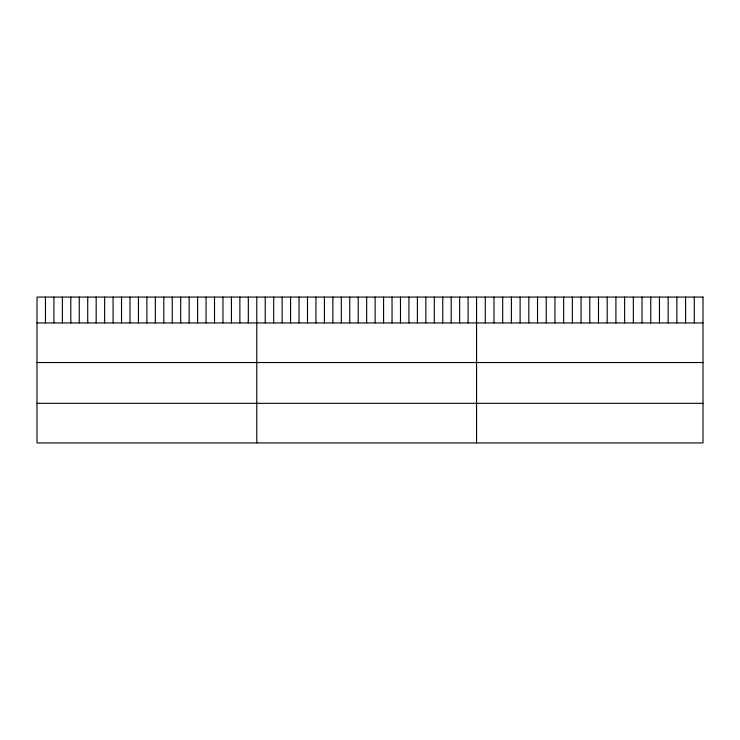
<?xml version="1.0" encoding="UTF-8"?>
<svg xmlns="http://www.w3.org/2000/svg" width="740" height="740" viewBox="0 0 740 740"><rect width="100%" height="100%" fill="white"/><g stroke="black" fill="none" stroke-linecap="round" stroke-linejoin="round"><path stroke-width="1.11" d="M37 322.936L703 322.936M37 362.535L703 362.535M37 403.328L703 403.328M694.287 297.073L694.287 322.936M685.582 297.073L685.582 322.936M676.869 297.073L676.869 322.936M668.165 297.073L668.165 322.936M659.451 297.073L659.451 322.936M650.747 297.073L650.747 322.936M642.033 297.073L642.033 322.936M633.329 297.073L633.329 322.936M624.615 297.073L624.615 322.936M615.911 297.073L615.911 322.936M607.198 297.073L607.198 322.936M598.494 297.073L598.494 322.936M589.78 297.073L589.78 322.936M581.067 297.073L581.067 322.936M572.362 297.073L572.362 322.936M563.649 297.073L563.649 322.936M554.945 297.073L554.945 322.936M546.231 297.073L546.231 322.936M537.527 297.073L537.527 322.936M528.813 297.073L528.813 322.936M520.109 297.073L520.109 322.936M511.396 297.073L511.396 322.936M502.691 297.073L502.691 322.936M493.978 297.073L493.978 322.936M485.274 297.073L485.274 322.936M476.56 297.073L476.56 442.927M468.106 297.073L468.106 322.936M459.651 297.073L459.651 322.936M451.197 297.073L451.197 322.936M442.751 297.073L442.751 322.936M434.297 297.073L434.297 322.936M425.842 297.073L425.842 322.936M417.388 297.073L417.388 322.936M408.933 297.073L408.933 322.936M400.479 297.073L400.479 322.936M392.034 297.073L392.034 322.936M383.579 297.073L383.579 322.936M375.125 297.073L375.125 322.936M366.67 297.073L366.67 322.936M358.216 297.073L358.216 322.936M349.761 297.073L349.761 322.936M341.307 297.073L341.307 322.936M332.861 297.073L332.861 322.936M324.407 297.073L324.407 322.936M315.952 297.073L315.952 322.936M307.498 297.073L307.498 322.936M299.043 297.073L299.043 322.936M290.589 297.073L290.589 322.936M282.144 297.073L282.144 322.936M273.689 297.073L273.689 322.936M265.235 297.073L265.235 322.936M256.78 297.073L256.78 442.927M248.326 297.073L248.326 322.936M239.871 297.073L239.871 322.936M231.417 297.073L231.417 322.936M222.971 297.073L222.971 322.936M214.517 297.073L214.517 322.936M206.062 297.073L206.062 322.936M197.608 297.073L197.608 322.936M189.153 297.073L189.153 322.936M180.699 297.073L180.699 322.936M172.254 297.073L172.254 322.936M163.799 297.073L163.799 322.936M155.345 297.073L155.345 322.936M146.89 297.073L146.89 322.936M138.435 297.073L138.435 322.936M129.981 297.073L129.981 322.936M121.526 297.073L121.526 322.936M113.081 297.073L113.081 322.936M104.627 297.073L104.627 322.936M96.172 297.073L96.172 322.936M87.718 297.073L87.718 322.936M79.263 297.073L79.263 322.936M70.809 297.073L70.809 322.936M62.364 297.073L62.364 322.936M53.909 297.073L53.909 322.936M45.455 297.073L45.455 322.936M703 297.073L37 297.073L37 442.927L703 442.927L703 297.073"/></g></svg>
